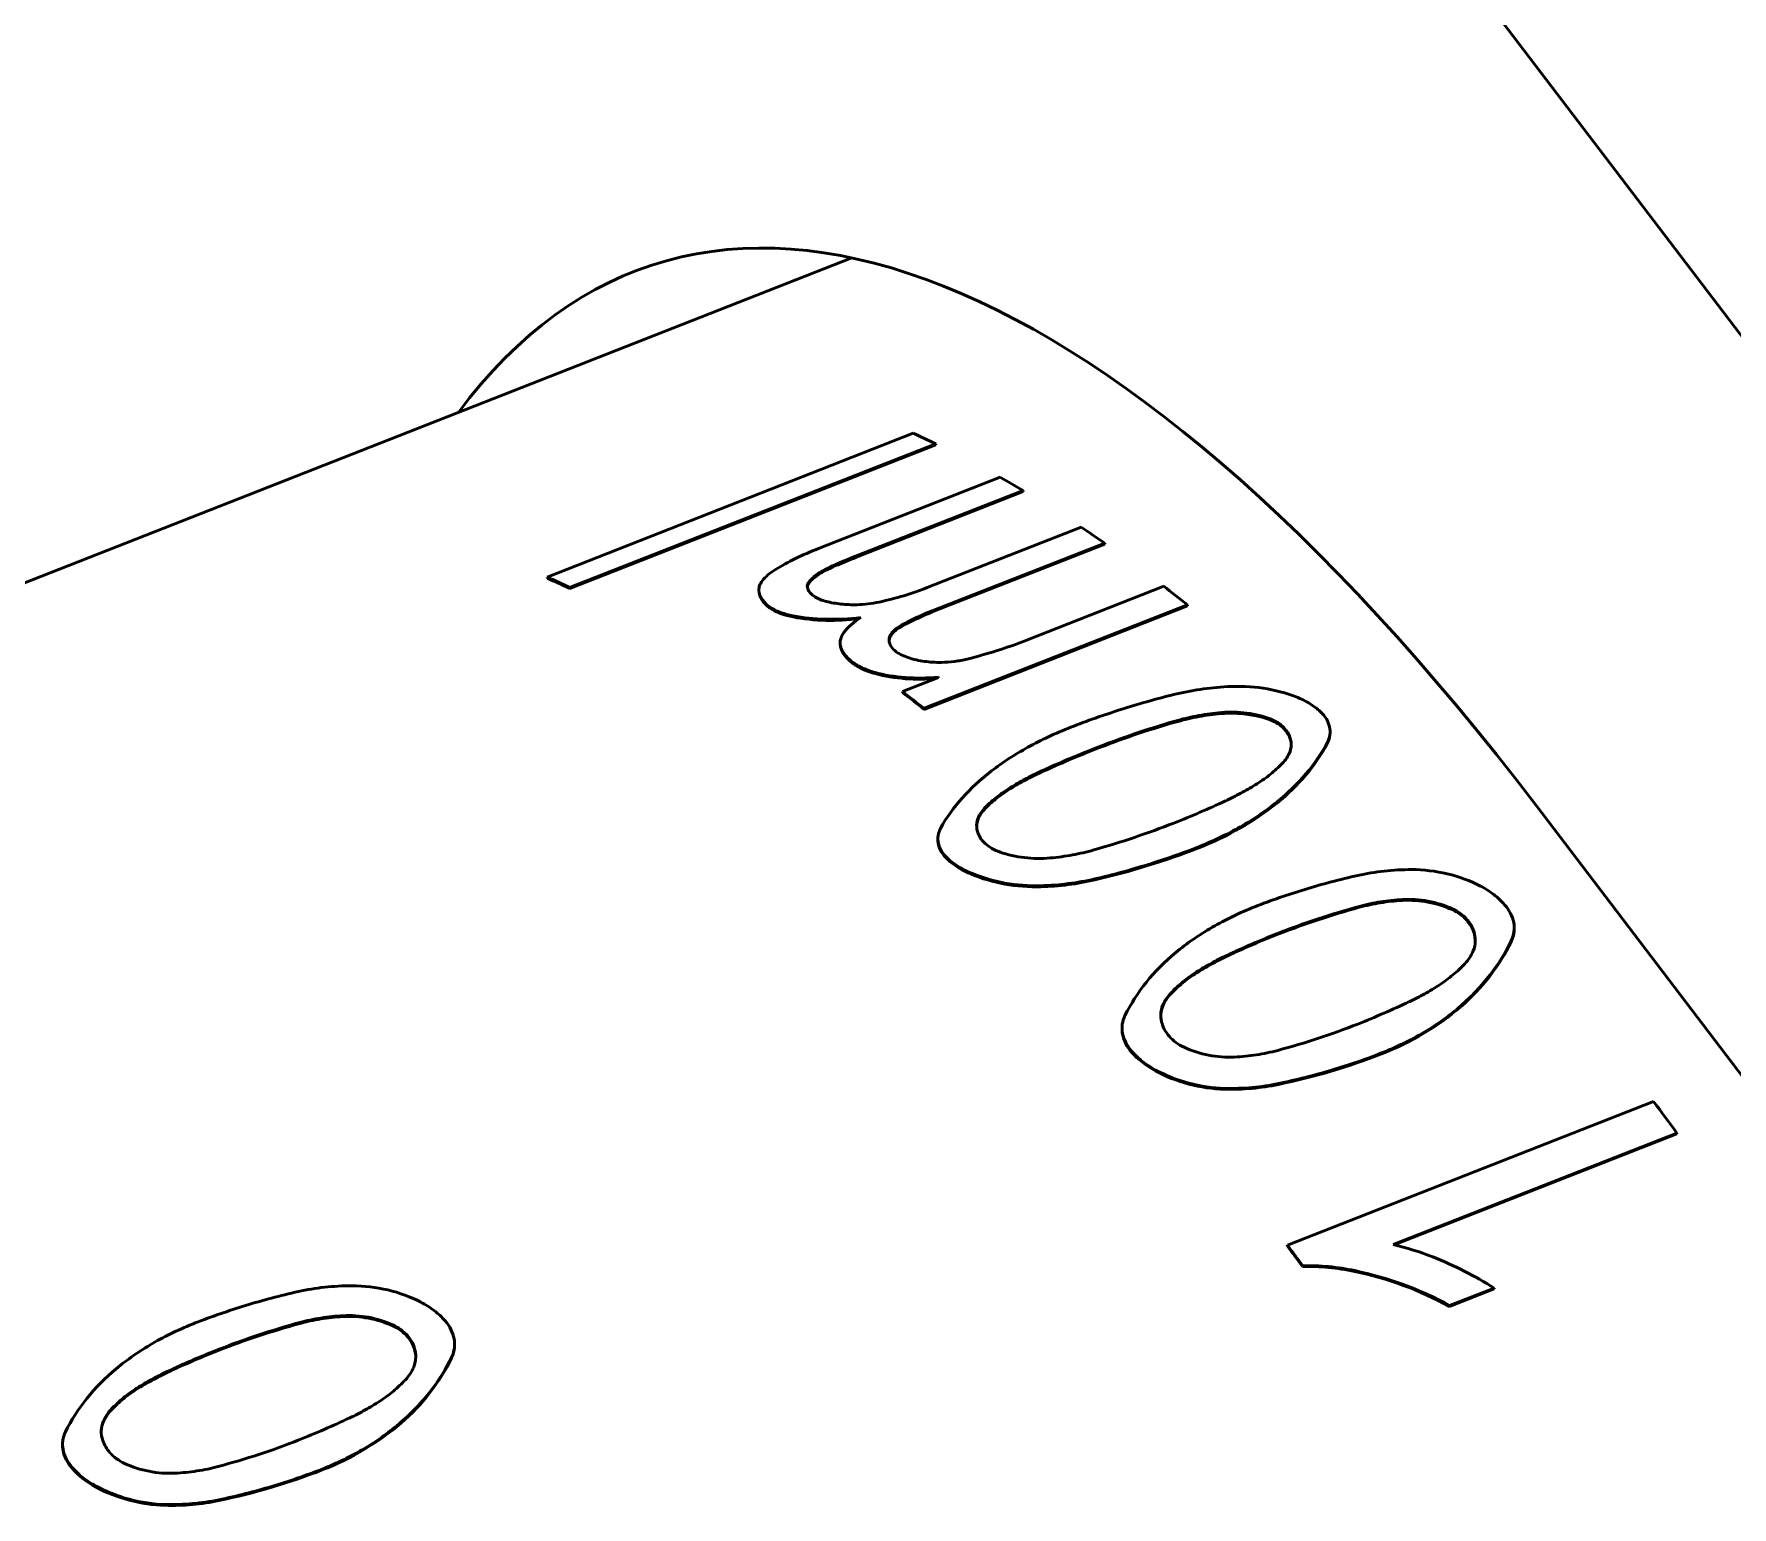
# Model space of a CAD drawing. Header units: millimetres. Extents: x -1259 to 2100, y -2965 to 1485.
# Drawn here: x 497.54 to 514.51, y 346.26 to 360.97 of the extents above; entities that cross this region are included whole.
import ezdxf

# ---------------------------------------------------------------- set-up
doc = ezdxf.new("R2010")
doc.units = ezdxf.units.MM
doc.header["$LTSCALE"] = 5
doc.layers.add('Visible (ISO)', color=7, linetype='Continuous', lineweight=50)

msp = doc.modelspace()

# ---------------------------------------------------------------- linework, layer by layer
at = {"layer": 'Visible (ISO)'}
for p, q in [((494.69, 384.114), (521.245, 349.226)), ((392.382, 314.23), (505.713, 358.738)), ((502.669, 355.55), (506.326, 356.986)), ((506.551, 356.882), (502.894, 355.446)), ((506.553, 356.871), (502.896, 355.435)), ((506.553, 356.871), (506.551, 356.882)), ((505.379, 355.835), (507.193, 356.548)), ((507.424, 356.415), (505.749, 355.757)), ((507.426, 356.404), (505.751, 355.746)), ((507.426, 356.404), (507.424, 356.415)), ((506.465, 355.444), (508.005, 356.049)), ((508.239, 355.889), (506.514, 355.212)), ((508.24, 355.878), (506.516, 355.201)), ((508.24, 355.878), (508.239, 355.889)), ((502.671, 355.538), (502.669, 355.55)), ((502.896, 355.435), (502.894, 355.446)), ((504.788, 355.39), (504.786, 355.401)), ((507.452, 354.917), (508.829, 355.458)), ((509.066, 355.272), (506.434, 354.239)), ((509.067, 355.262), (506.435, 354.228)), ((509.067, 355.262), (509.066, 355.272)), ((505.598, 354.863), (505.597, 354.874)), ((506.22, 354.406), (506.58, 354.547)), ((506.58, 354.547), (506.575, 354.551)), ((506.576, 354.545), (506.575, 354.551)), ((506.221, 354.395), (506.22, 354.406)), ((506.435, 354.228), (506.434, 354.239)), ((510.49, 354.011), (510.491, 354.001)), ((512.551, 353.264), (520.812, 342.41)), ((506.573, 352.918), (506.572, 352.928)), ((512.328, 352.02), (512.328, 352.011)), ((508.412, 351.053), (508.413, 351.062)), ((510.064, 348.876), (513.722, 350.312)), ((513.956, 349.996), (511.119, 348.882)), ((513.954, 349.988), (511.13, 348.879)), ((513.954, 349.988), (513.956, 349.996)), ((510.063, 348.868), (510.064, 348.876)), ((510.215, 348.663), (510.217, 348.671)), ((512.128, 348.44), (511.684, 348.265)), ((512.13, 348.447), (511.685, 348.273)), ((512.128, 348.44), (512.13, 348.447)), ((511.684, 348.265), (511.685, 348.273)), ((501.744, 347.863), (501.743, 347.854)), ((497.828, 346.896), (497.829, 346.905))]:
    msp.add_line(p, q, dxfattribs=at)
for centre, major_axis, ratio, start_param, end_param in [((511.427, 335.542), (-7.733, 23.116), 0.37182, 5.45314, 6.537135), ((510.925, 334.799), (8.846, -22.525), 0.41082, 2.727419, 2.746174), ((510.925, 334.799), (8.846, -22.525), 0.41082, 2.655749, 2.674504), ((510.925, 334.799), (8.846, -22.525), 0.41082, 2.590107, 2.608862), ((507.396, 354.769), (-3.191, -0.516), 0.425976, 5.18379, 5.251699), ((506.648, 355.132), (1.808, 0.223), 0.446412, 2.155315, 2.241668), ((506.506, 355.207), (-1.636, -0.263), 0.426949, 5.252153, 5.345459), ((507.268, 333.363), (-8.846, 22.525), 0.41082, 5.869012, 5.887767), ((507.268, 333.363), (-8.842, 22.514), 0.41082, 5.869012, 5.887767), ((505.458, 355.478), (0.19, 0.028), 0.518923, 2.704021, 3.167325), ((505.459, 355.467), (0.19, 0.028), 0.518763, 2.703658, 3.09372), ((505.689, 355.478), (0.434, 0.083), 0.48553, 2.432552, 2.695391), ((505.69, 355.467), (0.434, 0.083), 0.485364, 2.4322, 2.695039), ((510.925, 334.799), (8.846, -22.525), 0.41082, 2.524464, 2.543219), ((505.65, 355.454), (0.377, 0.003), 0.453731, 3.760712, 4.175207), ((508.293, 333.765), (-8.846, 22.525), 0.41082, 5.666057, 5.682936), ((508.293, 333.765), (-8.842, 22.514), 0.41082, 5.666057, 5.682936), ((509.726, 353.921), (0.372, -0.061), 0.679147, 0.386151, 0.787836), ((509.726, 353.911), (0.372, -0.06), 0.67917, 0.385038, 0.786624), ((512.414, 350), (-8.096, -0.403), 0.577554, 5.239812, 5.317327), ((512.416, 349.988), (-8.1, -0.403), 0.577554, 5.239812, 5.317287), ((504.821, 357.142), (7.766, 0.089), 0.618734, 5.262729, 5.342968), ((514.257, 347.249), (-8.097, 0.388), 0.672734, 5.301136, 5.378651), ((511.565, 351.992), (0.359, -0.143), 0.745633, 0.561327, 0.963012), ((511.564, 351.983), (0.359, -0.142), 0.745856, 0.559961, 0.961547), ((514.259, 347.237), (-8.101, 0.389), 0.672734, 5.301136, 5.378611), ((506.691, 355.967), (7.731, -0.736), 0.708354, 5.333633, 5.413872), ((510.925, 334.799), (8.846, -22.525), 0.41082, 2.13972, 2.158475), ((507.268, 333.363), (-8.842, 22.514), 0.41082, 5.287877, 5.300068), ((507.268, 333.363), (8.846, -22.525), 0.410819, 2.146284, 2.158475), ((500.98, 347.826), (0.359, -0.142), 0.745856, 0.559961, 0.961547), ((500.981, 347.836), (0.359, -0.143), 0.745633, 0.561327, 0.963012), ((503.674, 343.08), (-8.101, 0.389), 0.672734, 5.301136, 5.378611), ((503.673, 343.092), (-8.097, 0.388), 0.672734, 5.301136, 5.378651), ((496.106, 351.81), (7.731, -0.736), 0.708354, 5.333633, 5.413872)]:
    msp.add_ellipse(centre, major_axis=major_axis, ratio=ratio, start_param=start_param, end_param=end_param, dxfattribs=at)
for points, knots in [([(504.949, 355.624), (505.011, 355.663), (505.079, 355.7), (505.223, 355.77), (505.299, 355.804), (505.379, 355.835)], [0, 0, 0, 0, 0.02275312, 0.02275312, 0.0454274, 0.0454274, 0.0454274, 0.0454274]), ([(505.749, 355.757), (505.718, 355.745), (505.688, 355.733), (505.627, 355.707), (505.597, 355.695), (505.567, 355.682)], [0, 0, 0, 0, 0.00878071, 0.00878071, 0.01756294, 0.01756294, 0.01756294, 0.01756294]), ([(504.82, 355.514), (504.835, 355.533), (504.853, 355.552), (504.897, 355.589), (504.921, 355.607), (504.949, 355.624)], [0, 0, 0, 0, 0.01031778, 0.01031778, 0.02051848, 0.02051848, 0.02051848, 0.02051848]), ([(505.446, 355.625), (505.424, 355.614), (505.403, 355.603), (505.365, 355.578), (505.348, 355.566), (505.333, 355.553)], [0, 0, 0, 0, 0.00704262, 0.00704262, 0.01413632, 0.01413632, 0.01413632, 0.01413632]), ([(505.448, 355.614), (505.425, 355.603), (505.405, 355.591), (505.367, 355.567), (505.35, 355.554), (505.335, 355.542)], [0, 0, 0, 0, 0.00704239, 0.00704239, 0.01413551, 0.01413551, 0.01413551, 0.01413551]), ([(504.784, 355.418), (504.784, 355.434), (504.786, 355.45), (504.798, 355.482), (504.807, 355.498), (504.82, 355.514)], [0, 0, 0, 0, 0.00885213, 0.00885213, 0.01757317, 0.01757317, 0.01757317, 0.01757317]), ([(505.268, 355.448), (505.272, 355.43), (505.28, 355.413), (505.306, 355.381), (505.323, 355.366), (505.345, 355.353)], [0, 0, 0, 0, 0.00998653, 0.00998653, 0.02005575, 0.02005575, 0.02005575, 0.02005575]), ([(505.985, 355.3), (506.069, 355.319), (506.153, 355.34), (506.313, 355.388), (506.391, 355.415), (506.465, 355.444)], [0, 0, 0, 0, 0.02102037, 0.02102037, 0.04196345, 0.04196345, 0.04196345, 0.04196345]), ([(505.125, 355.162), (505.083, 355.171), (505.044, 355.181), (504.974, 355.206), (504.943, 355.221), (504.916, 355.237)], [0, 0, 0, 0, 0.01233764, 0.01233764, 0.02476646, 0.02476646, 0.02476646, 0.02476646]), ([(505.127, 355.151), (505.085, 355.16), (505.046, 355.17), (504.976, 355.195), (504.945, 355.21), (504.918, 355.226)], [0, 0, 0, 0, 0.01233178, 0.01233178, 0.02475417, 0.02475417, 0.02475417, 0.02475417]), ([(505.459, 355.306), (505.503, 355.294), (505.552, 355.286), (505.656, 355.275), (505.71, 355.273), (505.766, 355.274)], [0, 0, 0, 0, 0.01397254, 0.01397254, 0.02768872, 0.02768872, 0.02768872, 0.02768872]), ([(505.766, 355.274), (505.802, 355.275), (505.839, 355.278), (505.913, 355.287), (505.949, 355.293), (505.985, 355.3)], [0, 0, 0, 0, 0.00895299, 0.00895299, 0.01778802, 0.01778802, 0.01778802, 0.01778802]), ([(505.803, 355.146), (505.685, 355.131), (505.566, 355.126), (505.336, 355.131), (505.225, 355.143), (505.125, 355.162)], [0, 0, 0, 0, 0.02856495, 0.02856495, 0.05780685, 0.05780685, 0.05780685, 0.05780685]), ([(505.782, 355.133), (505.672, 355.12), (505.561, 355.115), (505.454, 355.117), (505.339, 355.12), (505.228, 355.132), (505.127, 355.151)], [-2.655401, -2.655401, -2.655401, -2.655401, -2.3537134, -2.3537134, -2.3537134, -2.0316343, -2.0316343, -2.0316343, -2.0316343]), ([(506.192, 355.058), (506.173, 355.047), (506.156, 355.035), (506.127, 355.009), (506.114, 354.996), (506.105, 354.982)], [0, 0, 0, 0, 0.006611, 0.006611, 0.01330958, 0.01330958, 0.01330958, 0.01330958]), ([(506.194, 355.047), (506.174, 355.036), (506.157, 355.024), (506.128, 354.998), (506.116, 354.985), (506.107, 354.971)], [0, 0, 0, 0, 0.00661057, 0.00661057, 0.01330813, 0.01330813, 0.01330813, 0.01330813]), ([(506.514, 355.212), (506.456, 355.189), (506.4, 355.164), (506.292, 355.113), (506.241, 355.086), (506.192, 355.058)], [0, 0, 0, 0, 0.01651522, 0.01651522, 0.03303008, 0.03303008, 0.03303008, 0.03303008]), ([(506.516, 355.201), (506.457, 355.178), (506.401, 355.154), (506.294, 355.102), (506.242, 355.075), (506.194, 355.047)], [0, 0, 0, 0, 0.01651504, 0.01651504, 0.03302972, 0.03302972, 0.03302972, 0.03302972]), ([(505.608, 354.833), (505.603, 354.846), (505.599, 354.859), (505.595, 354.886), (505.595, 354.9), (505.597, 354.914)], [0, 0, 0, 0, 0.00691973, 0.00691973, 0.01377328, 0.01377328, 0.01377328, 0.01377328]), ([(505.597, 354.914), (505.599, 354.927), (505.604, 354.941), (505.616, 354.969), (505.624, 354.983), (505.634, 354.996)], [0, 0, 0, 0, 0.00689599, 0.00689599, 0.01371259, 0.01371259, 0.01371259, 0.01371259]), ([(506.105, 354.982), (506.098, 354.971), (506.093, 354.961), (506.086, 354.939), (506.084, 354.928), (506.085, 354.917)], [0, 0, 0, 0, 0.00523156, 0.00523156, 0.01053842, 0.01053842, 0.01053842, 0.01053842]), ([(506.085, 354.917), (506.086, 354.897), (506.093, 354.876), (506.117, 354.838), (506.135, 354.82), (506.157, 354.804)], [0, 0, 0, 0, 0.01023759, 0.01023759, 0.02058355, 0.02058355, 0.02058355, 0.02058355]), ([(506.107, 354.971), (506.099, 354.961), (506.094, 354.95), (506.087, 354.928), (506.086, 354.917), (506.086, 354.906)], [0, 0, 0, 0, 0.00523024, 0.00523024, 0.01053529, 0.01053529, 0.01053529, 0.01053529]), ([(506.865, 354.731), (506.968, 354.757), (507.068, 354.785), (507.264, 354.847), (507.36, 354.881), (507.452, 354.917)], [0, 0, 0, 0, 0.02609156, 0.02609156, 0.05213405, 0.05213405, 0.05213405, 0.05213405]), ([(505.61, 354.822), (505.604, 354.835), (505.6, 354.848), (505.598, 354.862), (505.598, 354.863), (505.598, 354.863)], [0, 0, 0, 0, 0.00691668, 0.00691668, 0.007174475, 0.007174475, 0.007174475, 0.007174475]), ([(505.732, 354.692), (505.703, 354.713), (505.678, 354.735), (505.636, 354.782), (505.62, 354.807), (505.608, 354.833)], [0, 0, 0, 0, 0.01356114, 0.01356114, 0.02705738, 0.02705738, 0.02705738, 0.02705738]), ([(505.733, 354.681), (505.704, 354.702), (505.679, 354.724), (505.638, 354.772), (505.621, 354.796), (505.61, 354.822)], [0, 0, 0, 0, 0.01355386, 0.01355386, 0.02704323, 0.02704323, 0.02704323, 0.02704323]), ([(506.157, 354.804), (506.174, 354.791), (506.194, 354.78), (506.237, 354.759), (506.26, 354.75), (506.286, 354.742)], [0, 0, 0, 0, 0.00787238, 0.00787238, 0.01570652, 0.01570652, 0.01570652, 0.01570652]), ([(506.286, 354.742), (506.332, 354.727), (506.383, 354.715), (506.492, 354.7), (506.549, 354.697), (506.607, 354.698)], [0, 0, 0, 0, 0.01436755, 0.01436755, 0.02844595, 0.02844595, 0.02844595, 0.02844595]), ([(506.607, 354.698), (506.65, 354.699), (506.694, 354.702), (506.781, 354.713), (506.824, 354.721), (506.865, 354.731)], [0, 0, 0, 0, 0.01059953, 0.01059953, 0.02106316, 0.02106316, 0.02106316, 0.02106316]), ([(505.945, 354.596), (505.902, 354.608), (505.863, 354.622), (505.792, 354.654), (505.76, 354.672), (505.732, 354.692)], [0, 0, 0, 0, 0.01257094, 0.01257094, 0.02522647, 0.02522647, 0.02522647, 0.02522647]), ([(505.946, 354.586), (505.904, 354.597), (505.864, 354.611), (505.793, 354.643), (505.761, 354.661), (505.733, 354.681)], [0, 0, 0, 0, 0.01256489, 0.01256489, 0.02521383, 0.02521383, 0.02521383, 0.02521383]), ([(506.575, 354.551), (506.465, 354.54), (506.354, 354.538), (506.14, 354.554), (506.038, 354.571), (505.945, 354.596)], [0, 0, 0, 0, 0.0265228, 0.0265228, 0.05369435, 0.05369435, 0.05369435, 0.05369435]), ([(506.559, 354.539), (506.456, 354.529), (506.351, 354.528), (506.25, 354.535), (506.143, 354.543), (506.04, 354.56), (505.946, 354.586)], [-2.6632658, -2.6632658, -2.6632658, -2.6632658, -2.3451111, -2.3451111, -2.3451111, -2.009194, -2.009194, -2.009194, -2.009194]), ([(507.899, 354.049), (508.061, 354.113), (508.229, 354.172), (508.572, 354.281), (508.749, 354.331), (508.928, 354.376)], [0, 0, 0, 0, 0.04591624, 0.04591624, 0.09190288, 0.09190288, 0.09190288, 0.09190288]), ([(508.928, 354.376), (509.014, 354.397), (509.102, 354.414), (509.281, 354.441), (509.372, 354.45), (509.464, 354.456)], [0, 0, 0, 0, 0.02187074, 0.02187074, 0.0439155, 0.0439155, 0.0439155, 0.0439155]), ([(509.464, 354.456), (509.585, 354.462), (509.706, 354.457), (509.939, 354.422), (510.051, 354.392), (510.152, 354.353)], [0, 0, 0, 0, 0.02895113, 0.02895113, 0.05859624, 0.05859624, 0.05859624, 0.05859624]), ([(509.871, 354.142), (509.796, 354.167), (509.714, 354.185), (509.545, 354.203), (509.459, 354.203), (509.374, 354.194)], [0, 0, 0, 0, 0.02103243, 0.02103243, 0.04155381, 0.04155381, 0.04155381, 0.04155381]), ([(510.152, 354.353), (510.2, 354.334), (510.245, 354.312), (510.326, 354.262), (510.363, 354.234), (510.394, 354.205)], [0, 0, 0, 0, 0.0142434, 0.0142434, 0.02857688, 0.02857688, 0.02857688, 0.02857688]), ([(510.394, 354.205), (510.418, 354.182), (510.438, 354.158), (510.468, 354.107), (510.479, 354.081), (510.491, 354.028), (510.492, 354.001), (510.484, 353.947), (510.475, 353.921), (510.462, 353.895)], [0, 0, 0, 0, 0.01084531, 0.01084531, 0.02160922, 0.02160922, 0.03223192, 0.03223192, 0.04267677, 0.04267677, 0.04267677, 0.04267677]), ([(506.601, 353.044), (506.658, 353.147), (506.73, 353.247), (506.9, 353.437), (506.998, 353.528), (507.218, 353.698), (507.34, 353.777), (507.605, 353.923), (507.747, 353.99), (507.899, 354.049)], [0, 0, 0, 0, 0.043807, 0.043807, 0.0870851, 0.0870851, 0.1299533, 0.1299533, 0.172765, 0.172765, 0.172765, 0.172765]), ([(508.942, 354.111), (508.804, 354.071), (508.667, 354.028), (508.399, 353.937), (508.267, 353.889), (508.138, 353.838)], [0, 0, 0, 0, 0.0364797, 0.0364797, 0.07295946, 0.07295946, 0.07295946, 0.07295946]), ([(508.943, 354.101), (508.804, 354.061), (508.668, 354.018), (508.399, 353.927), (508.267, 353.878), (508.138, 353.828)], [0, 0, 0, 0, 0.03647941, 0.03647941, 0.0729589, 0.0729589, 0.0729589, 0.0729589]), ([(509.374, 354.194), (509.3, 354.187), (509.226, 354.176), (509.081, 354.148), (509.011, 354.131), (508.942, 354.111)], [0, 0, 0, 0, 0.0180603, 0.0180603, 0.03601367, 0.03601367, 0.03601367, 0.03601367]), ([(509.375, 354.184), (509.3, 354.177), (509.226, 354.166), (509.082, 354.138), (509.011, 354.121), (508.943, 354.101)], [0, 0, 0, 0, 0.01805894, 0.01805894, 0.03601173, 0.03601173, 0.03601173, 0.03601173]), ([(510.018, 354.058), (509.999, 354.075), (509.977, 354.091), (509.928, 354.119), (509.9, 354.132), (509.871, 354.142)], [0, 0, 0, 0, 0.00840975, 0.00840975, 0.01674845, 0.01674845, 0.01674845, 0.01674845]), ([(510.018, 354.048), (509.999, 354.065), (509.977, 354.081), (509.928, 354.109), (509.901, 354.122), (509.871, 354.132)], [0, 0, 0, 0, 0.00840544, 0.00840544, 0.01674027, 0.01674027, 0.01674027, 0.01674027]), ([(510.462, 353.895), (510.405, 353.789), (510.334, 353.685), (510.165, 353.485), (510.067, 353.39), (509.848, 353.213), (509.726, 353.13), (509.463, 352.98), (509.32, 352.912), (509.169, 352.852)], [0, 0, 0, 0, 0.0436851, 0.0436851, 0.0868429, 0.0868429, 0.129592, 0.129592, 0.1722832, 0.1722832, 0.1722832, 0.1722832]), ([(510.082, 353.788), (510.095, 353.816), (510.101, 353.845), (510.103, 353.903), (510.097, 353.932), (510.086, 353.96)], [0, 0, 0, 0, 0.01135824, 0.01135824, 0.0229261, 0.0229261, 0.0229261, 0.0229261]), ([(509.999, 353.673), (510.017, 353.69), (510.033, 353.709), (510.061, 353.748), (510.072, 353.768), (510.082, 353.788)], [0, 0, 0, 0, 0.00816866, 0.00816866, 0.016422, 0.016422, 0.016422, 0.016422]), ([(507.618, 353.617), (507.565, 353.593), (507.513, 353.568), (507.413, 353.515), (507.364, 353.487), (507.317, 353.459)], [0, 0, 0, 0, 0.01585173, 0.01585173, 0.03170337, 0.03170337, 0.03170337, 0.03170337]), ([(507.619, 353.607), (507.565, 353.583), (507.514, 353.557), (507.413, 353.504), (507.364, 353.477), (507.317, 353.449)], [0, 0, 0, 0, 0.01585153, 0.01585153, 0.03170296, 0.03170296, 0.03170296, 0.03170296]), ([(509.743, 353.474), (509.791, 353.504), (509.837, 353.535), (509.923, 353.602), (509.962, 353.637), (509.999, 353.673)], [0, 0, 0, 0, 0.01636565, 0.01636565, 0.03281947, 0.03281947, 0.03281947, 0.03281947]), ([(507.317, 353.459), (507.268, 353.43), (507.223, 353.399), (507.137, 353.334), (507.097, 353.301), (507.061, 353.266)], [0, 0, 0, 0, 0.01633595, 0.01633595, 0.03276173, 0.03276173, 0.03276173, 0.03276173]), ([(507.317, 353.449), (507.269, 353.42), (507.223, 353.389), (507.138, 353.324), (507.098, 353.291), (507.062, 353.256)], [0, 0, 0, 0, 0.01633527, 0.01633527, 0.03275973, 0.03275973, 0.03275973, 0.03275973]), ([(509.444, 353.313), (509.497, 353.338), (509.548, 353.364), (509.648, 353.417), (509.696, 353.445), (509.743, 353.474)], [0, 0, 0, 0, 0.01574971, 0.01574971, 0.03149932, 0.03149932, 0.03149932, 0.03149932]), ([(507.061, 353.266), (507.043, 353.249), (507.027, 353.23), (507, 353.193), (506.988, 353.174), (506.979, 353.154)], [0, 0, 0, 0, 0.00814539, 0.00814539, 0.01637582, 0.01637582, 0.01637582, 0.01637582]), ([(507.062, 353.256), (507.044, 353.238), (507.028, 353.22), (507, 353.183), (506.989, 353.164), (506.979, 353.144)], [0, 0, 0, 0, 0.00814431, 0.00814431, 0.0163731, 0.0163731, 0.0163731, 0.0163731]), ([(506.669, 352.741), (506.645, 352.764), (506.625, 352.788), (506.594, 352.838), (506.583, 352.864), (506.572, 352.916), (506.571, 352.942), (506.579, 352.994), (506.587, 353.019), (506.601, 353.044)], [0, 0, 0, 0, 0.01087225, 0.01087225, 0.02166283, 0.02166283, 0.03231179, 0.03231179, 0.04278236, 0.04278236, 0.04278236, 0.04278236]), ([(506.979, 353.154), (506.967, 353.127), (506.96, 353.1), (506.959, 353.044), (506.964, 353.016), (506.975, 352.989)], [0, 0, 0, 0, 0.01121573, 0.01121573, 0.02263574, 0.02263574, 0.02263574, 0.02263574]), ([(508.13, 352.824), (508.268, 352.863), (508.404, 352.905), (508.67, 352.995), (508.801, 353.042), (508.929, 353.093)], [0, 0, 0, 0, 0.0362469, 0.0362469, 0.07249386, 0.07249386, 0.07249386, 0.07249386]), ([(506.669, 352.731), (506.621, 352.776), (506.589, 352.828), (506.578, 352.88), (506.575, 352.892), (506.573, 352.905), (506.573, 352.918)], [-1.5707963, -1.5707963, -1.5707963, -1.5707963, -1.113424, -1.113424, -1.113424, -1.0021372, -1.0021372, -1.0021372, -1.0021372]), ([(506.975, 352.989), (506.982, 352.971), (506.991, 352.953), (507.015, 352.919), (507.03, 352.903), (507.046, 352.887)], [0, 0, 0, 0, 0.00749917, 0.00749917, 0.01503178, 0.01503178, 0.01503178, 0.01503178]), ([(507.046, 352.887), (507.065, 352.87), (507.087, 352.854), (507.136, 352.825), (507.163, 352.813), (507.193, 352.803)], [0, 0, 0, 0, 0.00835341, 0.00835341, 0.01663391, 0.01663391, 0.01663391, 0.01663391]), ([(509.169, 352.852), (509.007, 352.789), (508.839, 352.73), (508.495, 352.624), (508.319, 352.576), (508.139, 352.534)], [0, 0, 0, 0, 0.04594796, 0.04594796, 0.09196619, 0.09196619, 0.09196619, 0.09196619]), ([(506.909, 352.591), (506.861, 352.611), (506.817, 352.634), (506.736, 352.684), (506.7, 352.712), (506.669, 352.741)], [0, 0, 0, 0, 0.014091, 0.014091, 0.02827231, 0.02827231, 0.02827231, 0.02827231]), ([(507.695, 352.744), (507.77, 352.751), (507.845, 352.761), (507.99, 352.788), (508.061, 352.804), (508.13, 352.824)], [0, 0, 0, 0, 0.0182188, 0.0182188, 0.03633571, 0.03633571, 0.03633571, 0.03633571]), ([(507.601, 352.467), (507.48, 352.463), (507.358, 352.473), (507.123, 352.515), (507.011, 352.549), (506.909, 352.591)], [0, 0, 0, 0, 0.02907119, 0.02907119, 0.05883924, 0.05883924, 0.05883924, 0.05883924]), ([(507.601, 352.457), (507.481, 352.453), (507.359, 352.463), (507.242, 352.484), (507.125, 352.505), (507.012, 352.538), (506.909, 352.581)], [-2.6561201, -2.6561201, -2.6561201, -2.6561201, -2.3272292, -2.3272292, -2.3272292, -1.9983383, -1.9983383, -1.9983383, -1.9983383]), ([(508.139, 352.534), (508.053, 352.514), (507.965, 352.499), (507.785, 352.476), (507.693, 352.469), (507.601, 352.467)], [0, 0, 0, 0, 0.02195878, 0.02195878, 0.04409052, 0.04409052, 0.04409052, 0.04409052]), ([(508.139, 352.525), (508.053, 352.505), (507.965, 352.489), (507.785, 352.466), (507.693, 352.459), (507.601, 352.457)], [0, 0, 0, 0, 0.02195783, 0.02195783, 0.04408733, 0.04408733, 0.04408733, 0.04408733]), ([(509.738, 352.256), (509.901, 352.32), (510.068, 352.378), (510.412, 352.483), (510.588, 352.529), (510.768, 352.57)], [0, 0, 0, 0, 0.04591624, 0.04591624, 0.09190288, 0.09190288, 0.09190288, 0.09190288]), ([(510.768, 352.57), (510.854, 352.589), (510.942, 352.603), (511.121, 352.623), (511.213, 352.628), (511.304, 352.628)], [0, 0, 0, 0, 0.02187074, 0.02187074, 0.0439155, 0.0439155, 0.0439155, 0.0439155]), ([(511.304, 352.628), (511.425, 352.628), (511.546, 352.613), (511.779, 352.558), (511.891, 352.516), (511.992, 352.464)], [0, 0, 0, 0, 0.02895113, 0.02895113, 0.05859624, 0.05859624, 0.05859624, 0.05859624]), ([(511.711, 352.237), (511.636, 352.271), (511.554, 352.297), (511.385, 352.328), (511.299, 352.334), (511.215, 352.329)], [0, 0, 0, 0, 0.02103243, 0.02103243, 0.04155381, 0.04155381, 0.04155381, 0.04155381]), ([(511.992, 352.464), (512.04, 352.439), (512.085, 352.41), (512.166, 352.348), (512.203, 352.314), (512.234, 352.277)], [0, 0, 0, 0, 0.0142434, 0.0142434, 0.02857688, 0.02857688, 0.02857688, 0.02857688]), ([(508.441, 351.169), (508.499, 351.285), (508.57, 351.397), (508.74, 351.608), (508.838, 351.707), (509.058, 351.891), (509.18, 351.975), (509.445, 352.128), (509.587, 352.197), (509.738, 352.256)], [0, 0, 0, 0, 0.043807, 0.043807, 0.0870851, 0.0870851, 0.1299533, 0.1299533, 0.172765, 0.172765, 0.172765, 0.172765]), ([(510.783, 352.26), (510.644, 352.222), (510.507, 352.181), (510.239, 352.092), (510.107, 352.045), (509.978, 351.994)], [0, 0, 0, 0, 0.0364797, 0.0364797, 0.07295946, 0.07295946, 0.07295946, 0.07295946]), ([(510.782, 352.251), (510.644, 352.213), (510.507, 352.172), (510.238, 352.083), (510.107, 352.036), (509.978, 351.985)], [0, 0, 0, 0, 0.03647941, 0.03647941, 0.0729589, 0.0729589, 0.0729589, 0.0729589]), ([(511.214, 352.32), (511.139, 352.316), (511.066, 352.308), (510.921, 352.285), (510.851, 352.27), (510.782, 352.251)], [0, 0, 0, 0, 0.01805894, 0.01805894, 0.03601173, 0.03601173, 0.03601173, 0.03601173]), ([(511.215, 352.329), (511.14, 352.325), (511.066, 352.317), (510.922, 352.294), (510.851, 352.279), (510.783, 352.26)], [0, 0, 0, 0, 0.0180603, 0.0180603, 0.03601367, 0.03601367, 0.03601367, 0.03601367]), ([(511.857, 352.122), (511.838, 352.143), (511.816, 352.163), (511.767, 352.198), (511.74, 352.214), (511.71, 352.228)], [0, 0, 0, 0, 0.00840544, 0.00840544, 0.01674027, 0.01674027, 0.01674027, 0.01674027]), ([(511.857, 352.131), (511.839, 352.152), (511.817, 352.172), (511.768, 352.208), (511.74, 352.224), (511.711, 352.237)], [0, 0, 0, 0, 0.00840975, 0.00840975, 0.01674845, 0.01674845, 0.01674845, 0.01674845]), ([(512.234, 352.277), (512.258, 352.25), (512.278, 352.221), (512.308, 352.161), (512.319, 352.13), (512.33, 352.067), (512.331, 352.036), (512.323, 351.975), (512.314, 351.946), (512.3, 351.917)], [0, 0, 0, 0, 0.01084531, 0.01084531, 0.02160922, 0.02160922, 0.03223192, 0.03223192, 0.04267677, 0.04267677, 0.04267677, 0.04267677]), ([(511.92, 351.816), (511.933, 351.847), (511.94, 351.88), (511.942, 351.947), (511.937, 351.981), (511.925, 352.014)], [0, 0, 0, 0, 0.01135824, 0.01135824, 0.0229261, 0.0229261, 0.0229261, 0.0229261]), ([(512.3, 351.917), (512.243, 351.798), (512.171, 351.682), (512.001, 351.464), (511.904, 351.36), (511.684, 351.169), (511.562, 351.082), (511.298, 350.925), (511.155, 350.855), (511.005, 350.796)], [0, 0, 0, 0, 0.0436851, 0.0436851, 0.0868429, 0.0868429, 0.129592, 0.129592, 0.1722832, 0.1722832, 0.1722832, 0.1722832]), ([(509.458, 351.771), (509.405, 351.746), (509.353, 351.719), (509.253, 351.664), (509.204, 351.636), (509.157, 351.606)], [0, 0, 0, 0, 0.01585173, 0.01585173, 0.03170337, 0.03170337, 0.03170337, 0.03170337]), ([(509.458, 351.761), (509.405, 351.736), (509.353, 351.71), (509.253, 351.655), (509.204, 351.626), (509.157, 351.596)], [0, 0, 0, 0, 0.01585153, 0.01585153, 0.03170296, 0.03170296, 0.03170296, 0.03170296]), ([(511.581, 351.475), (511.629, 351.506), (511.675, 351.54), (511.761, 351.611), (511.801, 351.649), (511.837, 351.688)], [0, 0, 0, 0, 0.01636565, 0.01636565, 0.03281947, 0.03281947, 0.03281947, 0.03281947]), ([(511.837, 351.688), (511.855, 351.708), (511.871, 351.728), (511.899, 351.771), (511.911, 351.793), (511.92, 351.816)], [0, 0, 0, 0, 0.00816866, 0.00816866, 0.016422, 0.016422, 0.016422, 0.016422]), ([(509.157, 351.606), (509.109, 351.575), (509.063, 351.542), (508.978, 351.472), (508.938, 351.436), (508.901, 351.397)], [0, 0, 0, 0, 0.01633595, 0.01633595, 0.03276173, 0.03276173, 0.03276173, 0.03276173]), ([(509.157, 351.596), (509.108, 351.566), (509.062, 351.533), (508.977, 351.463), (508.937, 351.427), (508.901, 351.388)], [0, 0, 0, 0, 0.01633527, 0.01633527, 0.03275973, 0.03275973, 0.03275973, 0.03275973]), ([(508.901, 351.397), (508.883, 351.378), (508.868, 351.359), (508.84, 351.317), (508.829, 351.295), (508.819, 351.273)], [0, 0, 0, 0, 0.00814539, 0.00814539, 0.01637582, 0.01637582, 0.01637582, 0.01637582]), ([(508.901, 351.388), (508.883, 351.369), (508.867, 351.349), (508.84, 351.308), (508.828, 351.286), (508.819, 351.264)], [0, 0, 0, 0, 0.00814431, 0.00814431, 0.0163731, 0.0163731, 0.0163731, 0.0163731]), ([(511.282, 351.308), (511.335, 351.333), (511.386, 351.359), (511.486, 351.415), (511.534, 351.444), (511.581, 351.475)], [0, 0, 0, 0, 0.01574971, 0.01574971, 0.03149932, 0.03149932, 0.03149932, 0.03149932]), ([(508.508, 350.814), (508.484, 350.842), (508.465, 350.871), (508.434, 350.93), (508.423, 350.961), (508.412, 351.022), (508.411, 351.053), (508.419, 351.112), (508.428, 351.141), (508.441, 351.169)], [0, 0, 0, 0, 0.01087225, 0.01087225, 0.02166283, 0.02166283, 0.03231179, 0.03231179, 0.04278236, 0.04278236, 0.04278236, 0.04278236]), ([(508.819, 351.273), (508.807, 351.243), (508.8, 351.211), (508.799, 351.147), (508.804, 351.114), (508.815, 351.081)], [0, 0, 0, 0, 0.01121573, 0.01121573, 0.02263574, 0.02263574, 0.02263574, 0.02263574]), ([(508.508, 350.805), (508.46, 350.86), (508.429, 350.921), (508.417, 350.983), (508.413, 351.006), (508.411, 351.03), (508.412, 351.053)], [-1.5707963, -1.5707963, -1.5707963, -1.5707963, -1.113424, -1.113424, -1.113424, -0.9366006, -0.9366006, -0.9366006, -0.9366006]), ([(508.815, 351.081), (508.822, 351.06), (508.831, 351.039), (508.855, 350.999), (508.87, 350.979), (508.886, 350.96)], [0, 0, 0, 0, 0.00749917, 0.00749917, 0.01503178, 0.01503178, 0.01503178, 0.01503178]), ([(509.968, 350.822), (510.105, 350.859), (510.241, 350.9), (510.508, 350.987), (510.639, 351.034), (510.767, 351.085)], [0, 0, 0, 0, 0.0362469, 0.0362469, 0.07249386, 0.07249386, 0.07249386, 0.07249386]), ([(508.748, 350.626), (508.7, 350.652), (508.656, 350.681), (508.576, 350.744), (508.539, 350.778), (508.508, 350.814)], [0, 0, 0, 0, 0.014091, 0.014091, 0.02827231, 0.02827231, 0.02827231, 0.02827231]), ([(508.886, 350.96), (508.904, 350.939), (508.926, 350.919), (508.975, 350.883), (509.003, 350.867), (509.032, 350.853)], [0, 0, 0, 0, 0.00835341, 0.00835341, 0.01663391, 0.01663391, 0.01663391, 0.01663391]), ([(509.533, 350.755), (509.608, 350.759), (509.682, 350.767), (509.828, 350.789), (509.899, 350.804), (509.968, 350.822)], [0, 0, 0, 0, 0.0182188, 0.0182188, 0.03633571, 0.03633571, 0.03633571, 0.03633571]), ([(511.005, 350.796), (510.842, 350.732), (510.675, 350.675), (510.331, 350.573), (510.154, 350.528), (509.975, 350.49)], [0, 0, 0, 0, 0.04594796, 0.04594796, 0.09196619, 0.09196619, 0.09196619, 0.09196619]), ([(509.437, 350.434), (509.317, 350.437), (509.196, 350.455), (509.079, 350.486), (508.962, 350.517), (508.849, 350.562), (508.747, 350.617)], [-2.6561201, -2.6561201, -2.6561201, -2.6561201, -2.3272292, -2.3272292, -2.3272292, -1.9983383, -1.9983383, -1.9983383, -1.9983383]), ([(509.437, 350.443), (509.317, 350.446), (509.195, 350.464), (508.961, 350.527), (508.849, 350.571), (508.748, 350.626)], [0, 0, 0, 0, 0.02907119, 0.02907119, 0.05883924, 0.05883924, 0.05883924, 0.05883924]), ([(509.975, 350.49), (509.889, 350.472), (509.801, 350.459), (509.621, 350.443), (509.529, 350.441), (509.437, 350.443)], [0, 0, 0, 0, 0.02195878, 0.02195878, 0.04409052, 0.04409052, 0.04409052, 0.04409052]), ([(509.974, 350.482), (509.888, 350.463), (509.8, 350.451), (509.62, 350.435), (509.528, 350.432), (509.437, 350.434)], [0, 0, 0, 0, 0.02195783, 0.02195783, 0.04408733, 0.04408733, 0.04408733, 0.04408733]), ([(510.736, 348.615), (510.649, 348.633), (510.562, 348.646), (510.388, 348.662), (510.301, 348.665), (510.215, 348.663)], [0, 0, 0, 0, 0.02118528, 0.02118528, 0.04215788, 0.04215788, 0.04215788, 0.04215788]), ([(510.737, 348.622), (510.651, 348.64), (510.564, 348.654), (510.389, 348.67), (510.303, 348.673), (510.217, 348.671)], [0, 0, 0, 0, 0.02118948, 0.02118948, 0.04216469, 0.04216469, 0.04216469, 0.04216469]), ([(511.516, 348.759), (511.624, 348.716), (511.729, 348.669), (511.934, 348.565), (512.034, 348.508), (512.13, 348.447)], [0, 0, 0, 0, 0.02798235, 0.02798235, 0.05618723, 0.05618723, 0.05618723, 0.05618723]), ([(500.184, 348.413), (500.269, 348.432), (500.357, 348.447), (500.537, 348.466), (500.628, 348.471), (500.72, 348.471)], [0, 0, 0, 0, 0.02187074, 0.02187074, 0.0439155, 0.0439155, 0.0439155, 0.0439155]), ([(500.72, 348.471), (500.84, 348.471), (500.961, 348.456), (501.195, 348.401), (501.307, 348.36), (501.407, 348.307)], [0, 0, 0, 0, 0.02895113, 0.02895113, 0.05859624, 0.05859624, 0.05859624, 0.05859624]), ([(499.154, 348.1), (499.316, 348.163), (499.484, 348.221), (499.828, 348.326), (500.004, 348.373), (500.184, 348.413)], [0, 0, 0, 0, 0.04591624, 0.04591624, 0.09190288, 0.09190288, 0.09190288, 0.09190288]), ([(501.407, 348.307), (501.456, 348.282), (501.5, 348.254), (501.582, 348.191), (501.618, 348.157), (501.65, 348.121)], [0, 0, 0, 0, 0.0142434, 0.0142434, 0.02857688, 0.02857688, 0.02857688, 0.02857688]), ([(497.857, 347.012), (497.914, 347.128), (497.986, 347.24), (498.156, 347.451), (498.253, 347.55), (498.474, 347.734), (498.595, 347.818), (498.86, 347.972), (499.003, 348.04), (499.154, 348.1)], [0, 0, 0, 0, 0.043807, 0.043807, 0.0870851, 0.0870851, 0.1299533, 0.1299533, 0.172765, 0.172765, 0.172765, 0.172765]), ([(500.198, 348.094), (500.059, 348.056), (499.922, 348.015), (499.654, 347.926), (499.522, 347.879), (499.393, 347.828)], [0, 0, 0, 0, 0.03647941, 0.03647941, 0.0729589, 0.0729589, 0.0729589, 0.0729589]), ([(500.198, 348.104), (500.059, 348.066), (499.923, 348.024), (499.654, 347.936), (499.523, 347.888), (499.394, 347.837)], [0, 0, 0, 0, 0.0364797, 0.0364797, 0.07295946, 0.07295946, 0.07295946, 0.07295946]), ([(500.63, 348.172), (500.555, 348.168), (500.482, 348.16), (500.337, 348.137), (500.267, 348.122), (500.198, 348.104)], [0, 0, 0, 0, 0.0180603, 0.0180603, 0.03601367, 0.03601367, 0.03601367, 0.03601367]), ([(500.63, 348.163), (500.555, 348.159), (500.481, 348.151), (500.337, 348.128), (500.266, 348.113), (500.198, 348.094)], [0, 0, 0, 0, 0.01805894, 0.01805894, 0.03601173, 0.03601173, 0.03601173, 0.03601173]), ([(501.126, 348.08), (501.052, 348.114), (500.97, 348.14), (500.801, 348.171), (500.715, 348.177), (500.63, 348.172)], [0, 0, 0, 0, 0.02103243, 0.02103243, 0.04155381, 0.04155381, 0.04155381, 0.04155381]), ([(501.65, 348.121), (501.673, 348.093), (501.693, 348.064), (501.723, 348.004), (501.734, 347.973), (501.745, 347.911), (501.746, 347.879), (501.738, 347.819), (501.73, 347.789), (501.716, 347.76)], [0, 0, 0, 0, 0.01084531, 0.01084531, 0.02160922, 0.02160922, 0.03223192, 0.03223192, 0.04267677, 0.04267677, 0.04267677, 0.04267677]), ([(501.273, 347.974), (501.254, 347.995), (501.232, 348.015), (501.183, 348.051), (501.156, 348.067), (501.126, 348.08)], [0, 0, 0, 0, 0.00840975, 0.00840975, 0.01674845, 0.01674845, 0.01674845, 0.01674845]), ([(501.272, 347.965), (501.254, 347.986), (501.232, 348.006), (501.182, 348.042), (501.155, 348.058), (501.126, 348.071)], [0, 0, 0, 0, 0.00840544, 0.00840544, 0.01674027, 0.01674027, 0.01674027, 0.01674027]), ([(501.716, 347.76), (501.659, 347.641), (501.587, 347.526), (501.417, 347.307), (501.319, 347.203), (501.099, 347.013), (500.978, 346.925), (500.713, 346.768), (500.571, 346.698), (500.42, 346.639)], [0, 0, 0, 0, 0.0436851, 0.0436851, 0.0868429, 0.0868429, 0.129592, 0.129592, 0.1722832, 0.1722832, 0.1722832, 0.1722832]), ([(501.336, 347.659), (501.349, 347.691), (501.356, 347.723), (501.357, 347.79), (501.352, 347.824), (501.341, 347.857)], [0, 0, 0, 0, 0.01135824, 0.01135824, 0.0229261, 0.0229261, 0.0229261, 0.0229261]), ([(498.873, 347.605), (498.82, 347.58), (498.769, 347.553), (498.668, 347.498), (498.619, 347.47), (498.572, 347.44)], [0, 0, 0, 0, 0.01585153, 0.01585153, 0.03170296, 0.03170296, 0.03170296, 0.03170296]), ([(498.874, 347.614), (498.821, 347.589), (498.769, 347.563), (498.668, 347.508), (498.62, 347.479), (498.573, 347.449)], [0, 0, 0, 0, 0.01585173, 0.01585173, 0.03170337, 0.03170337, 0.03170337, 0.03170337]), ([(501.253, 347.531), (501.271, 347.551), (501.287, 347.571), (501.315, 347.614), (501.327, 347.636), (501.336, 347.659)], [0, 0, 0, 0, 0.00816866, 0.00816866, 0.016422, 0.016422, 0.016422, 0.016422]), ([(498.572, 347.44), (498.524, 347.409), (498.478, 347.376), (498.393, 347.306), (498.353, 347.27), (498.316, 347.231)], [0, 0, 0, 0, 0.01633527, 0.01633527, 0.03275973, 0.03275973, 0.03275973, 0.03275973]), ([(498.573, 347.449), (498.524, 347.418), (498.478, 347.385), (498.393, 347.316), (498.353, 347.279), (498.317, 347.241)], [0, 0, 0, 0, 0.01633595, 0.01633595, 0.03276173, 0.03276173, 0.03276173, 0.03276173]), ([(500.996, 347.318), (501.045, 347.349), (501.09, 347.383), (501.176, 347.455), (501.216, 347.492), (501.253, 347.531)], [0, 0, 0, 0, 0.01636565, 0.01636565, 0.03281947, 0.03281947, 0.03281947, 0.03281947]), ([(500.697, 347.151), (500.75, 347.176), (500.801, 347.203), (500.901, 347.258), (500.949, 347.287), (500.996, 347.318)], [0, 0, 0, 0, 0.01574971, 0.01574971, 0.03149932, 0.03149932, 0.03149932, 0.03149932]), ([(498.235, 347.116), (498.222, 347.086), (498.216, 347.054), (498.214, 346.99), (498.219, 346.957), (498.23, 346.925)], [0, 0, 0, 0, 0.01121573, 0.01121573, 0.02263574, 0.02263574, 0.02263574, 0.02263574]), ([(498.316, 347.231), (498.298, 347.213), (498.283, 347.193), (498.255, 347.151), (498.244, 347.129), (498.234, 347.107)], [0, 0, 0, 0, 0.00814431, 0.00814431, 0.0163731, 0.0163731, 0.0163731, 0.0163731]), ([(498.317, 347.241), (498.299, 347.222), (498.283, 347.202), (498.256, 347.16), (498.244, 347.138), (498.235, 347.116)], [0, 0, 0, 0, 0.00814539, 0.00814539, 0.01637582, 0.01637582, 0.01637582, 0.01637582]), ([(497.924, 346.657), (497.9, 346.685), (497.88, 346.714), (497.85, 346.774), (497.839, 346.804), (497.827, 346.865), (497.826, 346.896), (497.834, 346.955), (497.843, 346.984), (497.857, 347.012)], [0, 0, 0, 0, 0.01087225, 0.01087225, 0.02166283, 0.02166283, 0.03231179, 0.03231179, 0.04278236, 0.04278236, 0.04278236, 0.04278236]), ([(498.23, 346.925), (498.237, 346.904), (498.247, 346.883), (498.271, 346.842), (498.285, 346.822), (498.302, 346.803)], [0, 0, 0, 0, 0.00749917, 0.00749917, 0.01503178, 0.01503178, 0.01503178, 0.01503178]), ([(499.383, 346.666), (499.521, 346.703), (499.657, 346.743), (499.923, 346.83), (500.054, 346.877), (500.182, 346.928)], [0, 0, 0, 0, 0.0362469, 0.0362469, 0.07249386, 0.07249386, 0.07249386, 0.07249386]), ([(497.923, 346.648), (497.875, 346.703), (497.844, 346.765), (497.833, 346.826), (497.828, 346.849), (497.827, 346.873), (497.828, 346.896)], [1.5707963, 1.5707963, 1.5707963, 1.5707963, 2.0281686, 2.0281686, 2.0281686, 2.204992, 2.204992, 2.204992, 2.204992]), ([(498.302, 346.803), (498.32, 346.782), (498.342, 346.762), (498.391, 346.726), (498.418, 346.71), (498.448, 346.696)], [0, 0, 0, 0, 0.00835341, 0.00835341, 0.01663391, 0.01663391, 0.01663391, 0.01663391]), ([(498.164, 346.469), (498.116, 346.495), (498.071, 346.524), (497.991, 346.587), (497.955, 346.622), (497.924, 346.657)], [0, 0, 0, 0, 0.014091, 0.014091, 0.02827231, 0.02827231, 0.02827231, 0.02827231]), ([(498.949, 346.599), (499.024, 346.602), (499.098, 346.61), (499.243, 346.632), (499.314, 346.647), (499.383, 346.666)], [0, 0, 0, 0, 0.0182188, 0.0182188, 0.03633571, 0.03633571, 0.03633571, 0.03633571]), ([(500.42, 346.639), (500.258, 346.575), (500.09, 346.518), (499.746, 346.416), (499.57, 346.371), (499.39, 346.333)], [0, 0, 0, 0, 0.04594796, 0.04594796, 0.09196619, 0.09196619, 0.09196619, 0.09196619]), ([(498.852, 346.278), (498.733, 346.281), (498.611, 346.298), (498.495, 346.329), (498.378, 346.361), (498.265, 346.405), (498.163, 346.46)], [0.4854726, 0.4854726, 0.4854726, 0.4854726, 0.8143635, 0.8143635, 0.8143635, 1.1432544, 1.1432544, 1.1432544, 1.1432544]), ([(498.853, 346.286), (498.732, 346.289), (498.611, 346.307), (498.377, 346.37), (498.265, 346.415), (498.164, 346.469)], [0, 0, 0, 0, 0.02907119, 0.02907119, 0.05883924, 0.05883924, 0.05883924, 0.05883924]), ([(499.389, 346.325), (499.304, 346.307), (499.216, 346.294), (499.036, 346.278), (498.944, 346.275), (498.852, 346.278)], [0, 0, 0, 0, 0.02195783, 0.02195783, 0.04408733, 0.04408733, 0.04408733, 0.04408733]), ([(499.39, 346.333), (499.305, 346.315), (499.216, 346.302), (499.037, 346.287), (498.945, 346.284), (498.853, 346.286)], [0, 0, 0, 0, 0.02195878, 0.02195878, 0.04409052, 0.04409052, 0.04409052, 0.04409052])]:
    msp.add_open_spline(points, degree=3, knots=knots, dxfattribs=at)
for points in [[(504.916, 355.237), (504.834, 355.288), (504.788, 355.351), (504.784, 355.418)], [(504.918, 355.226), (504.843, 355.273), (504.798, 355.329), (504.788, 355.39)], [(505.634, 354.996), (505.674, 355.05), (505.731, 355.101), (505.803, 355.146)], [(506.086, 354.906), (506.086, 354.906), (506.086, 354.905), (506.086, 354.904)], [(509.871, 354.132), (509.72, 354.183), (509.542, 354.201), (509.375, 354.184)], [(510.462, 353.886), (510.348, 353.672), (510.005, 353.266), (509.47, 352.961), (509.169, 352.843)], [(510.102, 353.879), (510.101, 353.903), (510.096, 353.927), (510.086, 353.95)], [(510.491, 354.001), (510.491, 353.962), (510.482, 353.923), (510.462, 353.886)], [(506.979, 353.144), (506.966, 353.115), (506.959, 353.085), (506.96, 353.054)], [(509.169, 352.843), (508.845, 352.715), (508.499, 352.609), (508.139, 352.525)], [(506.909, 352.581), (506.814, 352.621), (506.731, 352.672), (506.669, 352.731)], [(507.193, 352.803), (507.346, 352.749), (507.526, 352.728), (507.695, 352.744)], [(511.71, 352.228), (511.559, 352.297), (511.381, 352.329), (511.214, 352.32)], [(511.94, 351.893), (511.942, 351.93), (511.937, 351.968), (511.925, 352.005)], [(512.328, 352.011), (512.325, 351.975), (512.315, 351.941), (512.3, 351.908)], [(512.3, 351.908), (512.184, 351.669), (511.84, 351.224), (511.305, 350.906), (511.004, 350.787)], [(508.819, 351.264), (508.808, 351.238), (508.802, 351.211), (508.8, 351.184)], [(508.747, 350.617), (508.652, 350.669), (508.57, 350.733), (508.508, 350.805)], [(509.032, 350.853), (509.185, 350.783), (509.365, 350.747), (509.533, 350.755)], [(511.004, 350.787), (510.679, 350.66), (510.334, 350.557), (509.974, 350.482)], [(511.119, 348.882), (511.254, 348.851), (511.387, 348.81), (511.516, 348.759)], [(511.684, 348.265), (511.387, 348.428), (511.064, 348.546), (510.736, 348.615)], [(511.685, 348.273), (511.389, 348.435), (511.066, 348.553), (510.737, 348.622)], [(501.126, 348.071), (500.975, 348.14), (500.797, 348.173), (500.63, 348.163)], [(501.715, 347.751), (501.6, 347.512), (501.255, 347.067), (500.72, 346.749), (500.419, 346.631)], [(501.355, 347.737), (501.358, 347.773), (501.353, 347.811), (501.34, 347.848)], [(501.743, 347.854), (501.74, 347.819), (501.731, 347.784), (501.715, 347.751)], [(498.234, 347.107), (498.224, 347.082), (498.217, 347.055), (498.215, 347.027)], [(498.163, 346.46), (498.068, 346.512), (497.985, 346.577), (497.923, 346.648)], [(498.448, 346.696), (498.601, 346.626), (498.78, 346.59), (498.949, 346.599)], [(500.419, 346.631), (500.094, 346.503), (499.749, 346.401), (499.389, 346.325)]]:
    msp.add_open_spline(points, degree=3, dxfattribs=at)

doc.saveas('drawing.dxf')
